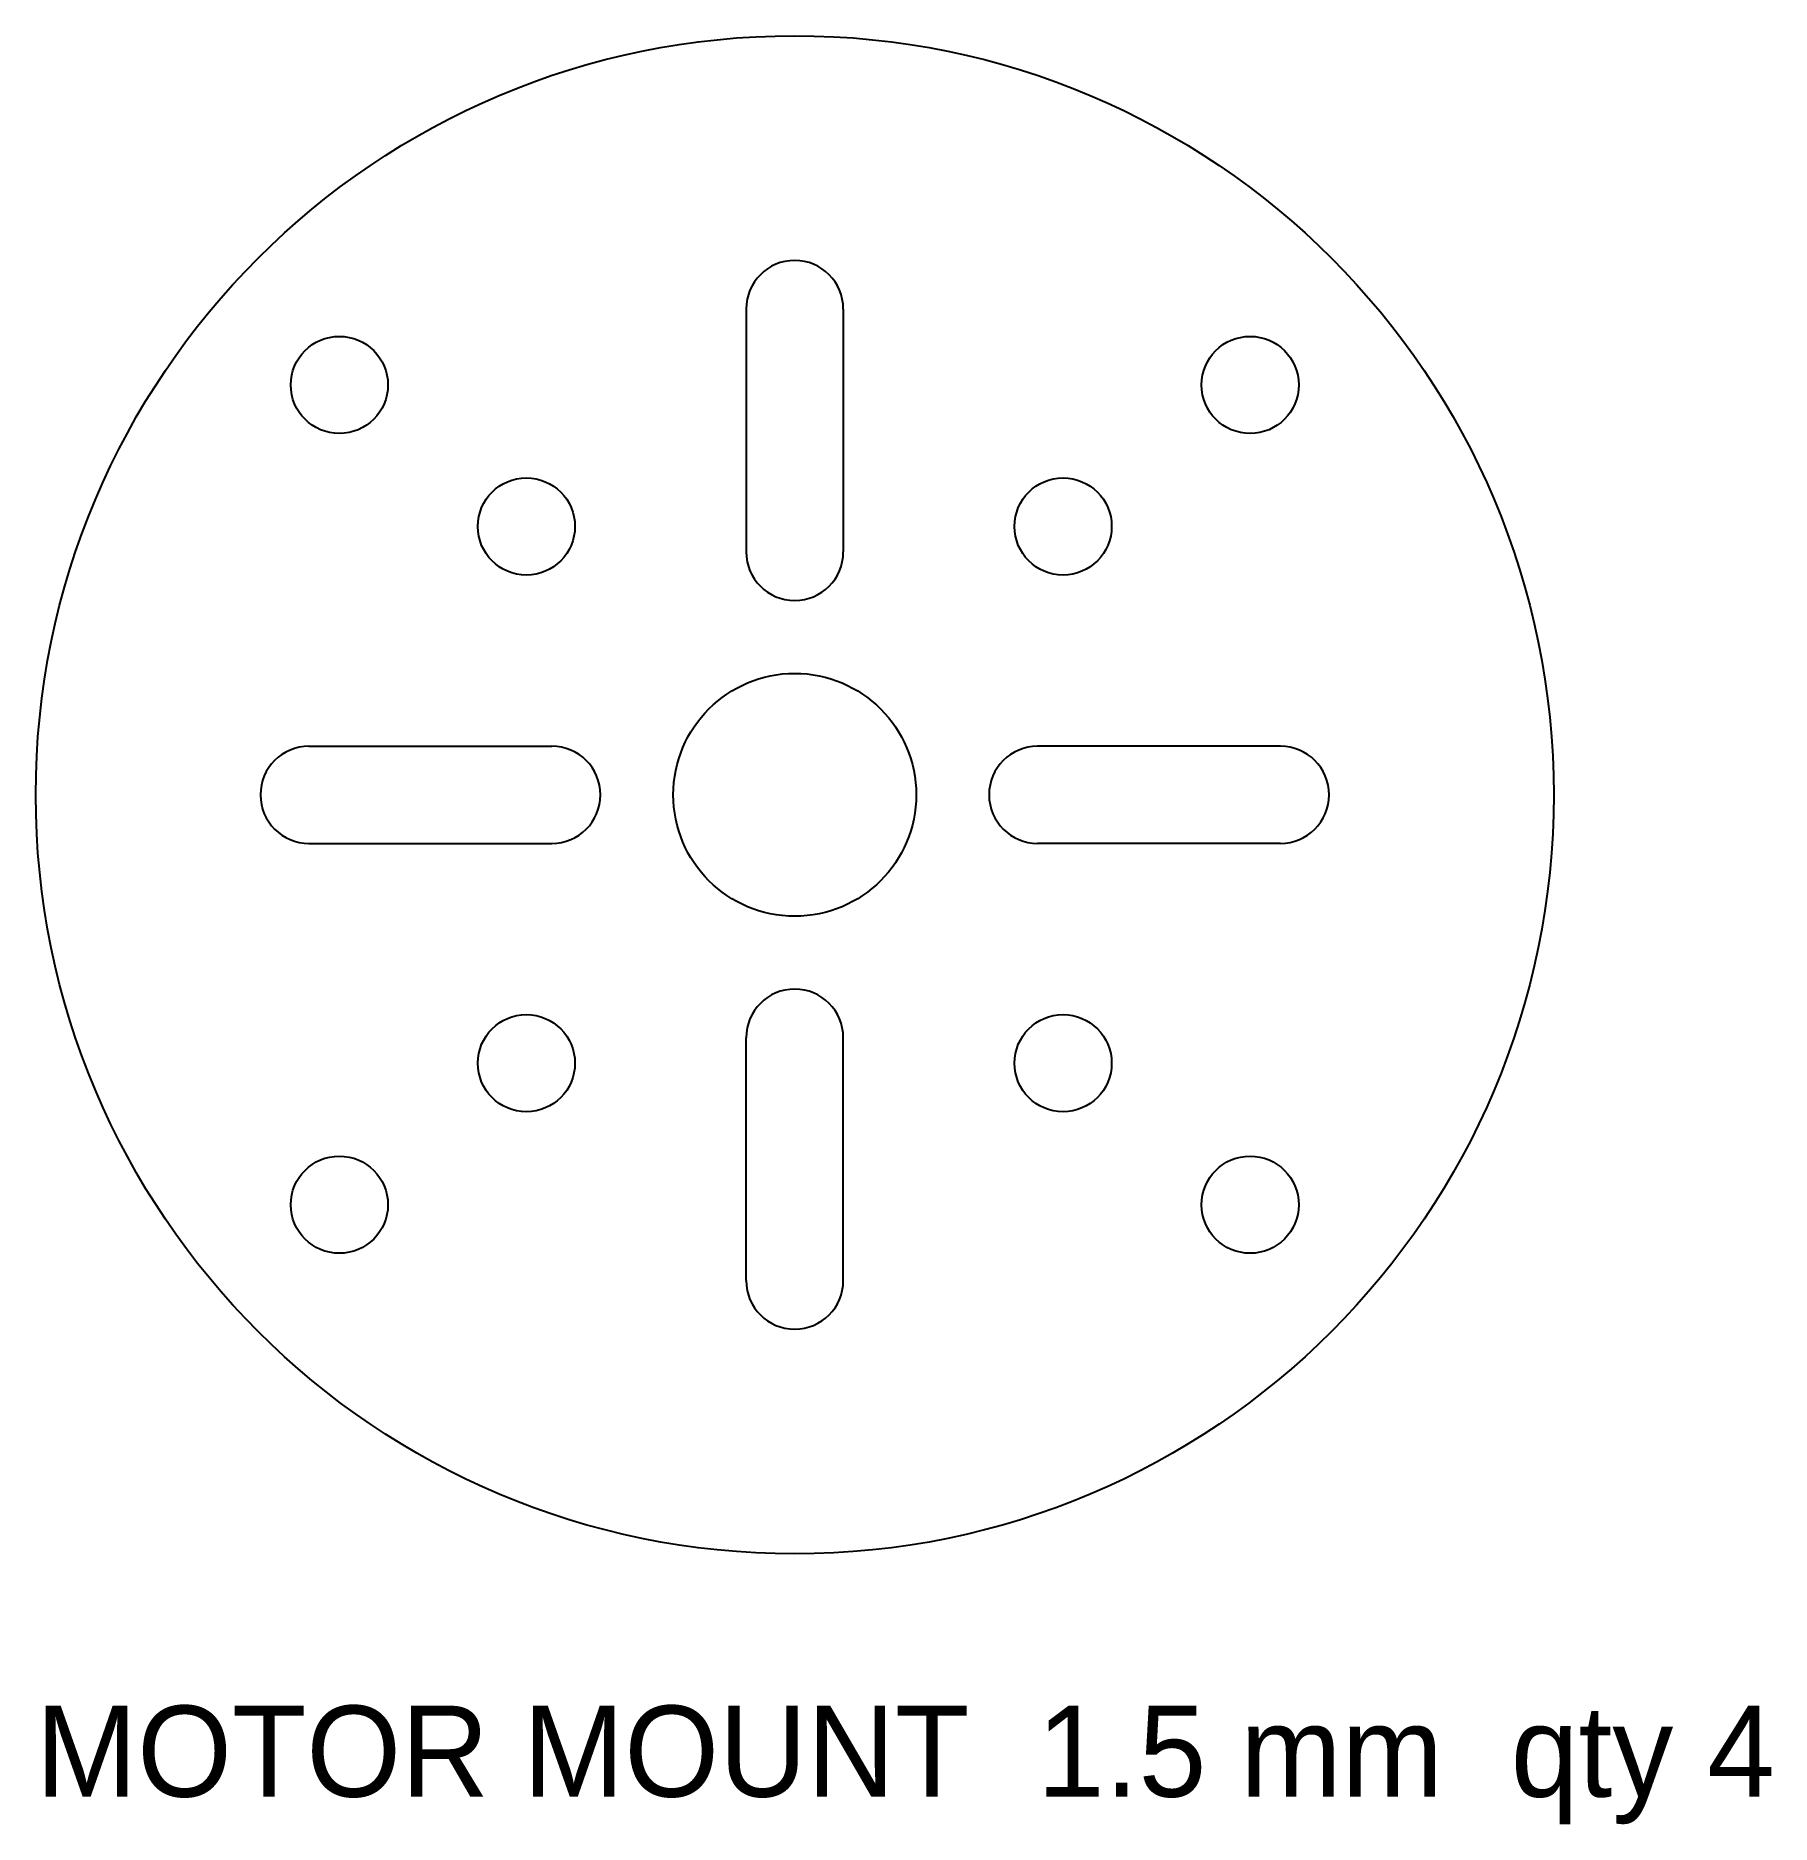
# Model space of a CAD drawing. Header units: millimetres. Extents: x -25 to 32.2, y -33.9 to 25.
import ezdxf

# ---------------------------------------------------------------- set-up
doc = ezdxf.new("R2010")
doc.units = ezdxf.units.MM
for name, color, linetype in [('CUT_INNER', 5, 'Continuous'), ('CUT_OUTER', 1, 'Continuous'), ('NOTES', 7, 'Continuous')]:
    doc.layers.add(name, color=color, linetype=linetype)

msp = doc.modelspace()

# ---------------------------------------------------------------- linework, layer by layer
at = {"layer": 'CUT_INNER'}
for p, q in [((-1.6, 16), (-1.6, 8)), ((1.6, 16), (1.6, 8)), ((-16, 1.6), (-8, 1.6)), ((16, 1.6), (8, 1.6)), ((-16, -1.6), (-8, -1.6)), ((16, -1.6), (8, -1.6)), ((-1.6, -16), (-1.6, -8)), ((1.6, -16), (1.6, -8))]:
    msp.add_line(p, q, dxfattribs=at)
for centre, radius in [((-15, 13.5), 1.6), ((15, 13.5), 1.6), ((-8.839, 8.839), 1.6), ((8.839, 8.839), 1.6), ((0, 0), 4), ((-8.839, -8.839), 1.6), ((8.839, -8.839), 1.6), ((-15, -13.5), 1.6), ((15, -13.5), 1.6)]:
    msp.add_circle(centre, radius, dxfattribs=at)
for centre, start, end in [((0, 16), 0, 180), ((0, 8), 180, 360), ((-16, 0), 90, 270), ((-8, 0), 270, 450), ((8, 0), 90, 270), ((16, 0), -90, 90), ((0, -8), 360, 540), ((0, -16), 180, 360)]:
    msp.add_arc(centre, 1.6, start, end, dxfattribs=at)
at = {"layer": 'CUT_OUTER'}
msp.add_circle((0, 0), 25, dxfattribs=at)

# ---------------------------------------------------------------- texts
at = {"layer": 'NOTES'}
msp.add_text('MOTOR MOUNT  1.5 mm  qty 4', height=3, dxfattribs=at).set_placement((-25, -33))

doc.saveas('drawing.dxf')
